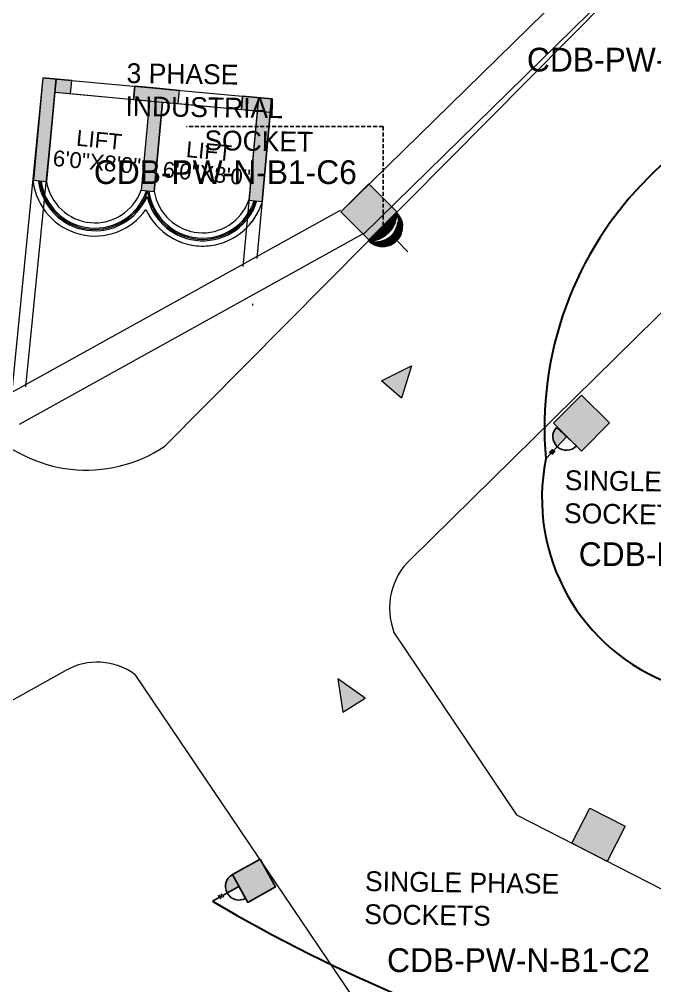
# Model space of a CAD drawing. Header units: inches. Extents: x 1195829 to 1240342, y -967019 to -858076.
# Drawn here: x 1222949 to 1223431, y -911751 to -911019 of the extents above; entities that cross this region are included whole.
import ezdxf

# ---------------------------------------------------------------- set-up
doc = ezdxf.new("R2010")
doc.units = ezdxf.units.IN
doc.header["$LTSCALE"] = 6
for name, pattern in [('6TH FLOOR$0$DASHED2', [0.375, 0.25, -0.125]), ('CENTERX2', [4, 2.5, -0.5, 0.5, -0.5]), ('DASHED', [0.75, 0.5, -0.25]), ('DASHED2', [0.375, 0.25, -0.125])]:
    doc.linetypes.add(name, pattern=pattern)
doc.layers.get('0').update_dxf_attribs({"color": 251})
for name, color, linetype, lineweight in [('23. Dimensions Layer', 252, 'Continuous', 0), ('COL MARK', 251, 'Continuous', 18), ('column', 251, 'Continuous', 25), ('ELECT TEXT', 3, 'Continuous', 20), ('v.b', 251, 'Continuous', 5), ('W', 251, 'Continuous', 5), ('wall', 251, 'Continuous', 30)]:
    doc.layers.add(name, color=color, linetype=linetype, lineweight=lineweight)
for name, color, linetype in [('E-POWER', 7, 'Continuous'), ('EF', 111, 'CENTERX2'), ('EL', 252, 'Continuous'), ('SMC-EL-T', 222, 'Continuous')]:
    doc.layers.add(name, color=color, linetype=linetype)
doc.styles.add('ARI', font='arial.ttf')
doc.styles.add('Romans', font='romans.shx')
doc.styles.get("Standard").update_dxf_attribs({"font": 'stylu.ttf', "height": 96})
doc.styles.add('style11', font='segoeui.ttf', dxfattribs={"height": 12})
doc.dimstyles.new('Copy(2) of Scale 1-8', dxfattribs={"dimtxt": 6, "dimasz": 4, "dimexe": 5, "dimexo": 3.125, "dimgap": 2, "dimtad": 1, "dimtoh": 1, "dimdec": 1, "dimzin": 12, "dimdsep": 46, "dimlunit": 4, "dimtxsty": 'Romans', "dimblk": 'ARCHTICK', "dimcen": 12, "dimdle": 2.5, "dimclrd": 25, "dimclre": 25, "dimclrt": 20, "dimadec": 0, "dimazin": 0, "dimtfac": 1, "dimtdec": 1, "dimtmove": 1, "dimatfit": 0, "dimfxl": 1, "dimtolj": 1, "dimtzin": 4, "dimarcsym": 0})

# ---------------------------------------------------------------- blocks, each defined once
blk = doc.blocks.new('sdfsdfdsf')
at = {"layer": 'E-POWER'}
blk.add_hatch(color=256, dxfattribs=at).paths.add_polyline_path([(231090.57, -6345.48), (231090.57, -6355.77, 0.414214), (231100.86, -6345.48)])
for p, q in [((231080.28, -6345.48), (231100.86, -6345.48)), ((231090.57, -6345.48), (231090.57, -6368.43)), ((231089.07, -6359.57), (231092.33, -6360.36)), ((231089.07, -6360.77), (231092.33, -6361.56)), ((231089.07, -6362.07), (231092.33, -6362.86))]:
    blk.add_line(p, q, dxfattribs=at)
blk.add_arc((231090.57, -6345.48), 10.29, 180, 360, dxfattribs=at)
blk = doc.blocks.new('FGFDGFDG')
h = blk.add_hatch()
h.set_pattern_fill('ANSI31', color=1, scale=1.68)
h.set_pattern_definition([(45, (-78996.66372, 65749.10018), (-0.1484924, 0.1484924), [])])
edge = h.paths.add_edge_path()
edge.add_arc((-78981.54, 65749.1), 7.56, 0, 180)
edge.add_arc((-78981.54, 65745.54), 8.36, 25.2252, 154.7748, ccw=False)
at = {"layer": 'SMC-EL-T', "linetype": 'ByBlock'}
h = blk.add_hatch(dxfattribs=at)
h.set_pattern_fill('ANSI31', color=3)
h.set_pattern_definition([(45, (0, 0), (-0.08838834765, 0.08838834765), [])])
edge = h.paths.add_edge_path()
edge.add_arc((-78981.54, 65741.93), 10.42, 43.4884, 136.5116)
edge.add_line((-78989.1, 65749.1), (-78973.98, 65749.1))
at = {"color": 1}
for p, q in [((-78981.54, 65756.66, -2.49), (-78981.54, 65762.63, -2.49)), ((-78989.1, 65749.1, -2.49), (-78973.98, 65749.1, -2.49))]:
    blk.add_line(p, q, dxfattribs=at)
for centre, radius, start, end in [((-78981.54, 65749.1, -2.49), 7.56, 0, 180), ((-78981.54, 65745.54, -2.49), 8.36, 25.2252, 154.7748), ((-78981.54, 65741.93, -2.49), 10.42, 43.4884, 136.5116)]:
    blk.add_arc(centre, radius, start, end, dxfattribs=at)
at = {"layer": 'SMC-EL-T', "color": 3, "linetype": 'ByBlock'}
blk.add_line((-78989.1, 65749.1, -2.49), (-78973.98, 65749.1, -2.49), dxfattribs=at)
blk = doc.blocks.new('_ARCHTICK')
at = {"color": 0, "linetype": 'ByBlock', "const_width": 0.15}
blk.add_lwpolyline([(-0.5, -0.5), (0.5, 0.5)], dxfattribs=at)

msp = doc.modelspace()

# ---------------------------------------------------------------- hatches: boundary and pattern name
at = {"layer": 'COL MARK', "lineweight": 30, "true_color": 0xffc6b3}
h = msp.add_hatch(color=31, dxfattribs=at)
h.dxf.hatch_style = 1
h.paths.add_polyline_path([(1223193.09, -911165.32), (1223214.23, -911144.03), (1223235.52, -911165.17), (1223214.38, -911186.45)])
at = {"layer": 'COL MARK'}
h = msp.add_hatch(color=256, dxfattribs=at)
h.dxf.hatch_style = 1
h.paths.add_polyline_path([(1223193.09, -911165.32), (1223214.23, -911144.03), (1223235.52, -911165.17), (1223214.38, -911186.45)])
at = {"layer": 'COL MARK', "lineweight": 30, "true_color": 0xffc6b3}
h = msp.add_hatch(color=31, dxfattribs=at)
h.dxf.hatch_style = 1
h.paths.add_polyline_path([(1223354.17, -911325.26), (1223375.31, -911303.97), (1223396.6, -911325.11), (1223375.46, -911346.4)])
at = {"layer": 'COL MARK'}
h = msp.add_hatch(color=256, dxfattribs=at)
h.dxf.hatch_style = 1
h.paths.add_polyline_path([(1223354.17, -911325.26), (1223375.31, -911303.97), (1223396.6, -911325.11), (1223375.46, -911346.4)])
at = {"layer": 'COL MARK', "lineweight": 30, "true_color": 0xffc6b3}
h = msp.add_hatch(color=31, dxfattribs=at)
h.dxf.hatch_style = 1
h.paths.add_polyline_path([(1223381.76, -911616.81), (1223408.44, -911630.52), (1223394.73, -911657.21), (1223368.05, -911643.5)])
at = {"layer": 'COL MARK'}
h = msp.add_hatch(color=256, dxfattribs=at)
h.dxf.hatch_style = 1
h.paths.add_polyline_path([(1223381.76, -911616.81), (1223408.44, -911630.52), (1223394.73, -911657.21), (1223368.05, -911643.5)])
at = {"layer": 'column', "ltscale": 10, "true_color": 0x636466}
h = msp.add_hatch(color=251, dxfattribs=at)
h.dxf.hatch_style = 1
h.paths.add_polyline_path([(1223110.92, -911667.24), (1223131.91, -911655.6), (1223143.55, -911676.6), (1223122.55, -911688.23)])
h = msp.add_hatch(color=251, dxfattribs=at)
h.dxf.hatch_style = 1
h.paths.add_polyline_path([(1223110.92, -911667.24), (1223131.91, -911655.6), (1223143.55, -911676.6), (1223122.55, -911688.23)])
at = {"layer": 'W', "ltscale": 10, "true_color": 0x636466}
h = msp.add_hatch(dxfattribs=at)
h.set_pattern_fill('AR-CONC', color=251, scale=0.06)
h.set_pattern_definition([(50, (101708.689, -9999.576), (10.93108014, -0.95634513), [1.143, -12.573]), (355, (101708.689, -9999.576), (-2.114605285, 11.46341071), [0.9144, -10.05843505]), (100.4514447, (101709.6, -9999.656), (8.816474825, 10.507065115), [0.97140053, -10.68541468]), (46.1842, (101708.689, -9996.528), (16.26474245, -2.52253968), [1.7145, -18.8595]), (96.6355576, (101710.045, -9996.738), (14.24424804, 14.84556748), [1.45710139, -16.02813649]), (351.1841512, (101708.69, -9996.528), (14.24424804, 14.84556748), [1.37159802, -15.08758392]), (21, (101710.213, -9997.29), (9.096863476, -6.13591189), [1.143, -12.573]), (326, (101710.213, -9997.29), (3.7081217, 11.05127797), [0.9144, -10.0584]), (71.451445, (101710.971, -9997.802), (12.80498516, 4.91536613), [0.97140053, -10.68539626]), (37.5, (101708.6892, -9999.576), (0.185316195, 5.073302332), [0, -9.93648, 0, -10.2108, 0, -10.0965]), (7.5, (101708.689, -9999.576), (4.00917975, 6.01083449), [0, -5.82168, 0, -9.70788, 0, -3.8481]), (327.5, (101705.2907, -9999.576), (8.13543571, -0.34372464), [0, -3.81, 0, -11.8872, 0, -15.7734]), (317.5, (101703.767, -9999.576), (8.887750883, 1.525589462), [0, -4.953, 0, -7.89432, 0, -11.2014])])
h.paths.add_polyline_path([(1222904.29, -912663.81), (1223035.43, -912682.17), (1223144.15, -912675.9), (1223258.78, -912669.29), (1223332.27, -912665.05), (1223469.49, -912665.05), (1224193.95, -911255.26), (1223063.36, -910132.63), (1222410.7, -910400.12), (1222469.92, -910543.63), (1221381.76, -910989.09), (1222107.07, -912761.1), (1222424.18, -912698.08), (1222723.82, -912638.55)])
h.paths.add_polyline_path([(1222905.68, -912653.91), (1223035.84, -912672.13), (1223143.57, -912665.92), (1223258.2, -912659.31), (1223331.98, -912655.05), (1223463.39, -912655.05), (1224181.71, -911257.2), (1223061.02, -910144.4), (1222423.76, -910405.57), (1222482.99, -910549.09), (1221394.8, -910994.55), (1222114.13, -912751.94), (1222421.85, -912687.92), (1222721.79, -912628.16)], flags=16)
h = msp.add_hatch(color=251, dxfattribs=at)
h.dxf.hatch_style = 1
h.paths.add_polyline_path([(1222976.31, -911074.47), (1222988.26, -911075.58), (1222989.19, -911065.62), (1222967.28, -911063.59), (1222960.07, -911141.25), (1222970.03, -911142.18)])
h = msp.add_hatch(color=251, dxfattribs=at)
h.dxf.hatch_style = 1
h.paths.add_polyline_path([(1223050.9, -911071.35), (1223036.98, -911070.06), (1223036.06, -911080.01), (1223048.01, -911081.12), (1223041.72, -911148.83), (1223051.68, -911149.76), (1223057.96, -911082.05), (1223069.91, -911083.15), (1223070.84, -911073.2)])
h = msp.add_hatch(color=251, dxfattribs=at)
h.dxf.hatch_style = 1
h.paths.add_polyline_path([(1223118.63, -911077.63), (1223117.71, -911087.59), (1223129.65, -911088.7), (1223123.37, -911156.41), (1223133.33, -911157.33), (1223140.54, -911079.67)])
at = {"layer": 'W', "ltscale": 10}
h = msp.add_hatch(color=256, dxfattribs=at)
h.dxf.hatch_style = 1
h.paths.add_polyline_path([(1223223.74, -911293.33), (1223246.53, -911281.89), (1223238.94, -911306.24)])
h = msp.add_hatch(color=256, dxfattribs=at)
h.dxf.hatch_style = 1
h.paths.add_polyline_path([(1223211.55, -911533.52), (1223190.68, -911518.87), (1223194.62, -911544.07)])

# ---------------------------------------------------------------- linework, layer by layer
at = {"layer": 'COL MARK', "color": 31, "true_color": 0xffc6b3, "elevation": 2940530687.49}
for points in [[(1223193.09, -911165.32), (1223214.23, -911144.03), (1223235.52, -911165.17), (1223214.38, -911186.45)], [(1223354.17, -911325.26), (1223375.31, -911303.97), (1223396.6, -911325.11), (1223375.46, -911346.4)], [(1223381.76, -911616.81), (1223408.44, -911630.52), (1223394.73, -911657.21), (1223368.05, -911643.5)]]:
    msp.add_lwpolyline(points, close=True, dxfattribs=at)
at = {"layer": 'COL MARK', "elevation": 2940530687.49}
for points in [[(1223193.09, -911165.32), (1223214.23, -911144.03), (1223235.52, -911165.17), (1223214.38, -911186.45)], [(1223354.17, -911325.26), (1223375.31, -911303.97), (1223396.6, -911325.11), (1223375.46, -911346.4)], [(1223381.76, -911616.81), (1223408.44, -911630.52), (1223394.73, -911657.21), (1223368.05, -911643.5)]]:
    msp.add_lwpolyline(points, close=True, dxfattribs=at)
at = {"layer": 'column', "color": 251, "ltscale": 10, "true_color": 0x636466, "elevation": 2940530687.49}
msp.add_lwpolyline([(1223110.92, -911667.24), (1223131.91, -911655.6), (1223143.55, -911676.6), (1223122.55, -911688.23), (1223110.92, -911667.24)], dxfattribs=at)
msp.add_lwpolyline([(1223110.92, -911667.24), (1223131.91, -911655.6), (1223143.55, -911676.6), (1223122.55, -911688.23), (1223110.92, -911667.24)], dxfattribs=at)
at = {"layer": 'v.b', "color": 31, "linetype": 'DASHED2', "ltscale": 10, "true_color": 0xffc6b3}
msp.add_line((1223126.12, -911235, 2940534656.62), (1223126.01, -911236.17, 2940534656.62), dxfattribs=at)
msp.add_arc((1223088.37, -911143.98, 2940534656.62), 47.14, 204.27437, 342.05607, dxfattribs=at)
at = {"layer": 'W', "color": 251, "ltscale": 10, "true_color": 0x636466}
for p, q in [((1223193.09, -911165.32, 2940530687.49), (1223503.85, -910860.87, 2940530687.49)), ((1223210.12, -911182.23, 2940530687.49), (1223520.88, -910877.78, 2940530687.49)), ((1223245.97, -911428.18, 2940530164.19), (1223802.86, -910881.02, 2940526621.03)), ((1223059.74, -911342.68, 2940530687.49), (1223512.43, -910886.29, 2940530687.49)), ((1222967.28, -911063.59, 2940534656.62), (1222943.45, -911303.65, 2940530687.49)), ((1222977.24, -911064.51, 2940534656.62), (1222954.08, -911297.76, 2940530687.49)), ((1222967.28, -911063.59, 2940534656.62), (1222960.07, -911141.25, 2940534656.62)), ((1222967.28, -911063.59, 2940534656.62), (1223140.54, -911079.67, 2940534656.62)), ((1222967.28, -911063.59, 2940534656.62), (1222989.19, -911065.62, 2940534656.62)), ((1222988.26, -911075.58, 2940534656.62), (1222989.19, -911065.62, 2940534656.62)), ((1223036.06, -911080.01, 2940534656.62), (1223036.98, -911070.06, 2940534656.62)), ((1223036.98, -911070.06, 2940534656.62), (1223070.84, -911073.2, 2940534656.62)), ((1223069.91, -911083.15, 2940534656.62), (1223070.84, -911073.2, 2940534656.62)), ((1222976.31, -911074.47, 2940534656.62), (1222970.03, -911142.18, 2940534656.62)), ((1222976.31, -911074.47, 2940534656.62), (1223139.61, -911089.62, 2940534656.62)), ((1222976.31, -911074.47, 2940534656.62), (1222988.26, -911075.58, 2940534656.62)), ((1222988.26, -911075.58, 2940534656.62), (1223036.06, -911080.01, 2940534656.62)), ((1223036.06, -911080.01, 2940534656.62), (1223048.01, -911081.12, 2940534656.62)), ((1223048.01, -911081.12, 2940534656.62), (1223041.72, -911148.83, 2940534656.62)), ((1223048.01, -911081.12, 2940534656.62), (1223041.72, -911148.83, 2940534656.62)), ((1223117.71, -911087.59, 2940534656.62), (1223118.63, -911077.63, 2940534656.62)), ((1223118.63, -911077.63, 2940534656.62), (1223140.54, -911079.67, 2940534656.62)), ((1223130.58, -911078.74, 2940534656.62), (1223118.72, -911206.53, 2940530687.49)), ((1223140.54, -911079.67, 2940534656.62), (1223129.31, -911200.66, 2940530687.49)), ((1223140.54, -911079.67, 2940534656.62), (1223133.33, -911157.33, 2940534656.62)), ((1223136.15, -911079.18, 2940534656.62), (1223136.19, -911079.22, 2940534656.62)), ((1223057.96, -911082.05, 2940534656.62), (1223051.68, -911149.76, 2940534656.62)), ((1223057.96, -911082.05, 2940534656.62), (1223051.68, -911149.76, 2940534656.62)), ((1223057.96, -911082.05, 2940534656.62), (1223069.91, -911083.15, 2940534656.62)), ((1223069.91, -911083.15, 2940534656.62), (1223123.68, -911088.15, 2940534656.62)), ((1223117.71, -911087.59, 2940534656.62), (1223129.65, -911088.7, 2940534656.62)), ((1223129.65, -911088.7, 2940534656.62), (1223123.37, -911156.41, 2940534656.62)), ((1222960.07, -911141.25, 2940534656.62), (1222959.96, -911142.42, 2940534656.62)), ((1222960.07, -911141.25, 2940534656.62), (1222970.03, -911142.18, 2940534656.62)), ((1222960.07, -911141.25, 2940534656.62), (1222970.03, -911142.18, 2940534656.62)), ((1223041.72, -911148.83, 2940534656.62), (1223051.68, -911149.76, 2940534656.62)), ((1223041.72, -911148.83, 2940534656.62), (1223051.68, -911149.76, 2940534656.62)), ((1223123.37, -911156.41, 2940534656.62), (1223133.33, -911157.33, 2940534656.62)), ((1223123.37, -911156.41, 2940534656.62), (1223133.33, -911157.33, 2940534656.62)), ((1223133.33, -911157.33, 2940534656.62), (1223133.22, -911158.5, 2940534656.62)), ((1223192.48, -911164.21, 2940530687.49), (1222937.81, -911305.32, 2940530687.49)), ((1223211.79, -911180.95, 2940530687.49), (1222949.45, -911326.32, 2940530687.49)), ((1223233.32, -911483.73, 2940530164.19), (1223326.14, -911621.97, 2940531413.95)), ((1222746.73, -911644.44, 2940530687.49), (1222984.56, -911512.65, 2940530955.5)), ((1223037.05, -911515.76, 2940530955.5), (1223202.97, -911761.43, 2940531840.02)), ((1223326.14, -911621.97, 2940531413.95), (1223545.24, -911734.05, 2940530687.49))]:
    msp.add_line(p, q, dxfattribs=at)
at = {"layer": 'W', "color": 251, "ltscale": 10, "true_color": 0x636466, "elevation": 2940534656.62}
for points in [[(1222976.31, -911074.47), (1222988.26, -911075.58), (1222989.19, -911065.62), (1222967.28, -911063.59), (1222960.07, -911141.25), (1222970.03, -911142.18), (1222977.24, -911064.51)], [(1223050.9, -911071.35), (1223036.98, -911070.06), (1223036.06, -911080.01), (1223048.01, -911081.12), (1223041.72, -911148.83), (1223051.68, -911149.76), (1223057.96, -911082.05), (1223069.91, -911083.15), (1223070.84, -911073.2), (1223050.9, -911071.35)], [(1223118.63, -911077.63), (1223117.71, -911087.59), (1223129.65, -911088.7), (1223123.37, -911156.41), (1223133.33, -911157.33), (1223140.54, -911079.67), (1223118.63, -911077.63)]]:
    msp.add_lwpolyline(points, dxfattribs=at)
at = {"layer": 'W', "ltscale": 10}
for points, elevation in [([(1223223.74, -911293.33), (1223246.53, -911281.89), (1223238.94, -911306.24), (1223223.74, -911293.33)], 2940530761.28), ([(1223211.55, -911533.52), (1223190.68, -911518.87), (1223194.62, -911544.07), (1223211.55, -911533.52)], 2940530772.14)]:
    msp.add_lwpolyline(points, dxfattribs=dict(at, elevation=elevation))
at = {"layer": 'W', "color": 251, "ltscale": 10, "true_color": 0x636466}
for centre, radius, start, end in [((1223006.72, -911136.4, 2940534656.62), 47.14, 187.33956, 325.12126), ((1223006.72, -911136.4, 2940534656.62), 47.14, 187.33956, 325.12126), ((1223006.72, -911136.4, 2940534656.62), 43.14, 186.93274, 336.5638), ((1223006.72, -911136.4, 2940534656.62), 42.14, 187.22772, 341.32392), ((1223006.72, -911136.4, 2940534656.62), 41.14, 187.5374, 341.85822), ((1223006.72, -911136.4, 2940534656.62), 37.14, 188.94785, 340.44778), ((1223006.72, -911136.4, 2940534656.62), 37.14, 188.94785, 340.44778), ((1223088.37, -911143.98, 2940534656.62), 43.14, 192.83183, 342.46289), ((1223088.37, -911143.98, 2940534656.62), 42.14, 188.07171, 342.16791), ((1223088.37, -911143.98, 2940534656.62), 41.14, 187.5374, 341.85822), ((1223088.37, -911143.98, 2940534656.62), 37.14, 188.94785, 340.44778), ((1223088.37, -911143.98, 2940534656.62), 37.14, 188.94785, 340.44778), ((1223088.37, -911143.98, 2940534656.62), 47.14, 204.27437, 342.05607), ((1223000.19, -911254.02, 2940530687.49), 106.8, 223.43964, 303.88728), ((1223281.34, -911465.45, 2940530164.19), 51.38, 133.50688, 200.84514), ((1223008.42, -911554.37, 2940530955.5), 48.06, 53.44359, 119.76694)]:
    msp.add_arc(centre, radius, start, end, dxfattribs=at)
at = {"layer": 'wall', "color": 6, "ltscale": 6}
for centre, radius, start, end in [((1223614.25, -911328.54, 2940530687.49), 266.91, 84.43595, 185.1323), ((1223495.41, -911382.06, 2940530687.49), 149.96, 168.59741, 250.25922), ((1223719.42, -910628.32, 2940530687.49), 1228.97, 239.50834, 270.67099)]:
    msp.add_arc(centre, radius, start, end, dxfattribs=at)

# ---------------------------------------------------------------- block references
at = {"layer": 'E-POWER', "color": 6, "linetype": '6TH FLOOR$0$DASHED2', "extrusion": (-3.83077e-08, -4.80818e-08, 1), "xscale": -1, "rotation": 317.4124672216456}
msp.add_blockref('sdfsdfdsf', (1397909.8, -1062904.95, 2940530687.49), dxfattribs=at)
at = {"layer": 'E-POWER', "color": 6, "linetype": '6TH FLOOR$0$DASHED2', "extrusion": (-3.94951e-08, -2.53883e-08, 1), "xscale": -1, "rotation": 298.9919480233948}
msp.add_blockref('sdfsdfdsf', (1340788.87, -1110658.1, 2940530687.47), dxfattribs=at)
at = {"layer": 'EF', "extrusion": (-1.32324e-08, -1.00095e-08, 1), "xscale": 1.999999999999996, "yscale": 1.999999999999996, "zscale": 1.999999999999996, "rotation": 225.2329434000735}
msp.add_blockref('FGFDGFDG', (1018661.32, -930692.46, 2940530692.47), dxfattribs=at)

# ---------------------------------------------------------------- texts
at = {"layer": '23. Dimensions Layer', "color": 5, "char_height": 15, "attachment_point": 7, "rotation": 359.17752, "style": 'style11'}
for s, insert, width in [('\\pi0.4421;{\\fCentury Gothic|b0|i0|c0|p34;\\C1;3 PHASE INDUSTRIAL \\P\\pi60.11579;SOCKET}', (1223029.47, -911117.82, 2940530687.49), 197.5769), ('\\pi0.21266;{\\fCentury Gothic|b0|i0|c0|p34;\\C1;SINGLE PHASE SOCKETS}', (1223362.07, -911401.17, -146.38), 232.0229), ('\\pi0.21266;{\\fCentury Gothic|b0|i0|c0|p34;\\C1;SINGLE PHASE SOCKETS}', (1223210.71, -911704.86, -146.38), 232.0229)]:
    msp.add_mtext(s, dxfattribs=dict(at, insert=insert, width=width))
at = {"layer": 'ELECT TEXT', "color": 5, "char_height": 18, "rotation": 0.00246}
for s, insert, width, attachment_point in [('CDB-PW-N-B1-C5', (1223334.08, -911040.94), 201.4215, 1), ('CDB-PW-N-B1-C6', (1223205.18, -911144.41, 2940530687.49), 207.0081, 9), ('CDB-PW-N-B1-C12', (1223373.31, -911415.52), 201.4215, 1), ('CDB-PW-N-B1-C2', (1223228.05, -911723.02), 201.4215, 1)]:
    msp.add_mtext(s, dxfattribs=dict(at, insert=insert, width=width, attachment_point=attachment_point))
at = {"layer": 'W', "color": 251, "ltscale": 10, "true_color": 0x636466, "style": 'ARI'}
for s, p in [('LIFT', (1222992.15, -911115.06, 2940530687.49)), ('LIFT', (1222992.15, -911115.06, 2940530687.49)), ('LIFT', (1223075.34, -911123.65, 2940530687.49)), ('LIFT', (1223075.34, -911123.65, 2940530687.49)), ('6\'0"X8\'0"', (1222974.43, -911130.34, 2940530687.49)), ('6\'0"X8\'0"', (1222974.43, -911130.34, 2940530687.49)), ('6\'0"X8\'0"', (1223057.62, -911138.93, 2940530687.49)), ('6\'0"X8\'0"', (1223057.62, -911138.93, 2940530687.49))]:
    msp.add_text(s, height=12, rotation=354.47732, dxfattribs=at).set_placement(p)

# ---------------------------------------------------------------- leaders
at = {"layer": 'EL', "color": 7, "linetype": 'DASHED'}
msp.add_leader([(1223225.03, -911175.54, 2940530687.49), (1223225.05, -911100.64, 2940530687.49), (1223076.04, -911100.64, 2940530687.49)], dimstyle='Copy(2) of Scale 1-8', override={"dimasz": 16, "dimtad": 0, "dimfxl": 0.18, "dimarcsym": 1}, dxfattribs=at)

doc.saveas('drawing.dxf')
